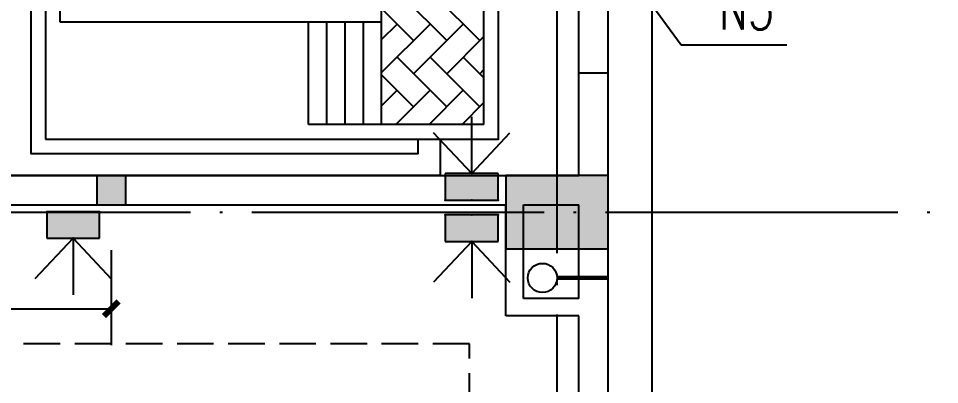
# Model space of a CAD drawing. Extents: x -93062 to 326984, y -142534 to 91021.
# Drawn here: x -14020 to -7717, y 59193 to 61697 of the extents above; entities that cross this region are included whole.
import ezdxf

# ---------------------------------------------------------------- set-up
doc = ezdxf.new("R2010")
doc.units = 0
doc.header["$LTSCALE"] = 1000
doc.header["$MEASUREMENT"] = 0
doc.linetypes.add('DASH', pattern=[0.35, 0.25, -0.1])
doc.linetypes.add('DOTE', pattern=[2.42, 2, -0.2, 0.02, -0.2])
doc.layers.get('0').update_dxf_attribs({"color": 8})
doc.layers.get('Defpoints').update_dxf_attribs({"color": 8})
for name, color, linetype in [('-人员定位', 6, 'Continuous'), ('COLUMN', 8, 'Continuous'), ('DOTE', 8, 'DOTE'), ('EQUIPMENT', 8, 'Continuous'), ('GROUND', 8, 'Continuous'), ('HOLE', 8, 'Continuous'), ('PUB_DIM', 8, 'Continuous'), ('PUB_HATCH', 8, 'Continuous'), ('PUB_TEXT', 8, 'Continuous'), ('WALL', 8, 'Continuous')]:
    doc.layers.add(name, color=color, linetype=linetype)
doc.styles.add('_TCH_DIM', font='SIMPLEX', dxfattribs={"bigfont": 'GBCBIG'})
doc.styles.add('_TCH_DIM_T3', font='SIMPLEX', dxfattribs={"width": 0.705882, "bigfont": 'GBCBIG'})
doc.dimstyles.new('_TCH_ARCH&&100', dxfattribs={"dimtxt": 297.5, "dimasz": 100, "dimexe": 250, "dimexo": 300, "dimgap": 126.25, "dimtad": 1, "dimdec": 0, "dimzin": 0, "dimdsep": 46, "dimtxsty": '_TCH_DIM_T3', "dimblk": 'ARCHTICK', "dimcen": 0.09, "dimazin": 2, "dimtfac": 1, "dimtdec": 0, "dimtix": 1, "dimtmove": 2, "dimatfit": 3, "dimfxl": 1, "dimtolj": 1, "dimtzin": 0, "dimarcsym": 0})

# ---------------------------------------------------------------- blocks, each defined once
blk = doc.blocks.new('_FZH')
blk.add_lwpolyline([(-0.5, -0.5), (0.5, -0.5), (0.5, 0.5), (-0.5, 0.5)], close=True)
at = {"layer": 'PUB_HATCH'}
blk.add_solid([(-0.5, -0.5), (0.5, -0.5), (-0.5, 0.5), (0.5, 0.5)], dxfattribs=at)
blk = doc.blocks.new('A$C78DD753C')
at = {"layer": 'COLUMN', "xscale": 699.9999999997672, "yscale": 499.9999999998399, "zscale": 499.9999999998399, "rotation": 3.811489492195883e-11}
blk.add_blockref('_FZH', (23100, -21000), dxfattribs=at)
blk = doc.blocks.new('A$C42A87479')
at = {"layer": 'EQUIPMENT', "color": 251, "linetype": 'DASH'}
for points in [[(22500, -46800), (22500, -35850), (25154, -35850), (25154, -35462.5), (24944, -35386.1), (25364, -35312), (25154, -35237.5), (25154, -34950), (22500, -34950), (22500, -28650), (23250, -28650), (23250, -27950), (22500, -27950), (22500, -21900), (17200, -21900), (17200, -45901.9)], [(22500, -21900), (17200, -21900.1)]]:
    blk.add_lwpolyline(points, dxfattribs=at)
blk = doc.blocks.new('A$C057769C0')
at = {"layer": 'EQUIPMENT', "linetype": 'Continuous'}
for p, q in [((6950, 1299.5), (6950, 9599.5)), ((9150, 599.5), (9150, 9599.5)), ((9850, 599.5), (9850, 9599.5)), ((9255.5, 1512.1), (9594.9, 1172.7)), ((9481.7, 1512.1), (9821.1, 1172.7)), ((9150, 1391.3), (9368.6, 1172.7)), ((9150, 1299.5), (6950, 1299.5)), ((8650, 599.5), (8650, 1299.5)), ((8775, 599.5), (8775, 1299.5)), ((8900, 599.5), (8900, 1299.5)), ((9025, 599.5), (9025, 1299.5)), ((9150, 1180.4), (9255.5, 1285.9)), ((9150, 954.1), (9481.7, 1285.9)), ((9368.6, 946.5), (9708, 1285.9)), ((9594.9, 946.5), (9850, 1201.6)), ((9255.5, 1059.6), (9594.9, 720.2)), ((9481.7, 1059.6), (9821.1, 720.2)), ((9708, 1059.6), (9850, 917.6)), ((9821.1, 946.5), (9850, 975.3)), ((9150, 938.8), (9368.6, 720.2)), ((9150, 727.9), (9255.5, 833.3)), ((9247.9, 599.5), (9481.7, 833.3)), ((9474.2, 599.5), (9708, 833.3)), ((9700.5, 599.5), (9850, 749)), ((9850, 599.5), (8650, 599.5)), ((9255.5, 607), (9263, 599.5)), ((9481.7, 607), (9489.2, 599.5)), ((9708, 607), (9715.5, 599.5))]:
    blk.add_line(p, q, dxfattribs=at)
at = {"layer": 'EQUIPMENT', "ltscale": 0.5}
blk.add_lwpolyline([(6850, 500), (9950, 500), (9950, 15399.5), (6850, 15399.5), (6850, 500)], dxfattribs=at)
blk = doc.blocks.new('A$C2CBA13EF')
at = {"layer": 'GROUND'}
blk.add_circle((23000, 13050), 100, dxfattribs=at)
blk = doc.blocks.new('_ArchTick')
at = {"color": 0, "linetype": 'ByBlock', "const_width": 0.4}
blk.add_lwpolyline([(-0.5, -0.5), (0.5, 0.5)], dxfattribs=at)
blk = doc.blocks.new('*D946')
at = {"layer": 'Defpoints', "color": 0, "transparency": 16777216}
for p in [(-16684.3, 60411.1), (-13384.3, 60411.1), (-13384.3, 59711.5)]:
    blk.add_point(p, dxfattribs=at)
at = {"layer": 'PUB_DIM', "color": 0, "lineweight": -2, "transparency": 16777216}
for p, q in [((-16684.3, 60111.1), (-16684.3, 59461.5)), ((-13384.3, 60111.1), (-13384.3, 59461.5)), ((-16684.3, 59711.5), (-13384.3, 59711.5))]:
    blk.add_line(p, q, dxfattribs=at)
at = {"layer": 'PUB_DIM', "color": 0, "lineweight": -2, "transparency": 16777216, "xscale": 100, "yscale": 100, "zscale": 100, "rotation": 180}
blk.add_blockref('_ArchTick', (-16684.3, 59711.5), dxfattribs=at)
at = {"layer": 'PUB_DIM', "color": 0, "lineweight": -2, "transparency": 16777216, "xscale": 100, "yscale": 100, "zscale": 100}
blk.add_blockref('_ArchTick', (-13384.3, 59711.5), dxfattribs=at)
at = {"layer": 'PUB_DIM', "color": 0, "transparency": 16777216, "insert": (-15034.3, 59986.5), "char_height": 297.5, "attachment_point": 5, "style": '_TCH_DIM_T3'}
blk.add_mtext('\\A1;3300', dxfattribs=at)
blk = doc.blocks.new('定位基站')
at = {"layer": '-人员定位', "ltscale": 0.01}
h = blk.add_hatch(color=256, dxfattribs=at)
h.dxf.hatch_style = 1
h.paths.add_polyline_path([(406524, 477798), (406524, 477617.1), (406162.1, 477617.1), (406162.1, 477798)])
at = {"layer": '-人员定位', "color": 6}
for p, q in [((406343, 477798), (406343, 478186.1)), ((406343, 477798), (406082.2, 478076.6)), ((406343, 477798), (406603.9, 478076.6)), ((406343, 477995.5), (406343, 477995.5)), ((406162.1, 477798), (406524, 477798)), ((406162.1, 477617.1), (406162.1, 477798)), ((406524, 477798), (406524, 477617.1)), ((406524, 477617.1), (406162.1, 477617.1))]:
    blk.add_line(p, q, dxfattribs=at)
for p in [(406343, 477798), (406162.1, 477617.1), (406343, 477617.1), (406524, 477617.1)]:
    blk.add_point(p, dxfattribs=at)

msp = doc.modelspace()

# ---------------------------------------------------------------- hatches: boundary and pattern name
at = {"layer": 'PUB_HATCH'}
msp.add_hatch(color=256, dxfattribs=at).paths.add_polyline_path([(-13284.3, 60622.1), (-13484.3, 60622.1), (-13484.3, 60422.1), (-13284.3, 60422.1)])

# ---------------------------------------------------------------- linework, layer by layer
at = {"layer": 'COLUMN'}
for p, q in [((-13284.3, 60622.1), (-13484.3, 60622.1)), ((-13484.3, 60622.1), (-13484.3, 60422.1)), ((-13284.3, 60422.1), (-13284.3, 60622.1)), ((-13484.3, 60422.1), (-13284.3, 60422.1))]:
    msp.add_line(p, q, dxfattribs=at)
at = {"layer": 'DOTE'}
msp.add_line((-36622.7, 60372.1), (-7716.7, 60372.1), dxfattribs=at)
msp.add_lwpolyline([(-10334.3, 21372.1), (-10334.3, 83205.2)], dxfattribs=at)
at = {"layer": 'EQUIPMENT', "color": 251}
msp.add_lwpolyline([(-11284.3, 60872.1), (-11134.3, 60872.1), (-11134.3, 60622.1), (-14084.3, 60622.1), (-14084.3, 75871.6), (-18784.7, 75871.6), (-18784.7, 75222.1), (-20134.3, 75222.1), (-20134.3, 76172.1), (-19984.3, 76172.1), (-19984.3, 75372.1), (-18934.7, 75372.1), (-18934.7, 76172.1), (-18784.7, 76172.1), (-18784.7, 76021.6), (-11134.3, 76021.6), (-11134.3, 75771.6), (-11284.3, 75771.6), (-11284.3, 75871.6), (-13934.3, 75871.6), (-13934.3, 60772.1), (-11284.3, 60772.1), (-11284.3, 60872.1)], dxfattribs=at)
at = {"layer": 'GROUND'}
msp.add_lwpolyline([(-9684.3, 36172.1), (-9684.3, 81822.4)], dxfattribs=at)
at = {"layer": 'GROUND', "linetype": 'DASH', "const_width": 30}
msp.add_lwpolyline([(-9984.3, 59922.1), (-10334.3, 59922.1)], dxfattribs=at)
at = {"layer": 'HOLE'}
for p, q in [((-9964.3, 62172.1), (-9484.5, 61515)), ((-9484.5, 61515), (-8762, 61515)), ((-9984.3, 61322.1), (-10184.3, 61322.1))]:
    msp.add_line(p, q, dxfattribs=at)
at = {"layer": 'WALL'}
for p, q in [((-9984.3, 60522.1), (-9984.3, 75072.1)), ((-10184.3, 60622.1), (-10184.3, 75012.1)), ((-20334.3, 60622.1), (-10644.3, 60622.1)), ((-10644.3, 60622.1), (-10184.3, 60622.1)), ((-9984.3, 59722.1), (-9984.3, 60522.1)), ((-20394.3, 60422.1), (-10684.3, 60422.1)), ((-10684.3, 59662.1), (-10684.3, 60422.1)), ((-10564.3, 60422.1), (-10184.3, 60422.1)), ((-10564.3, 59782.1), (-10564.3, 60422.1)), ((-10184.3, 59782.1), (-10184.3, 60422.1)), ((-10184.3, 59782.1), (-10564.3, 59782.1)), ((-9984.3, 47522), (-9984.3, 59722.1)), ((-10184.3, 59662.1), (-10684.3, 59662.1)), ((-10184.3, 47582), (-10184.3, 59662.1))]:
    msp.add_line(p, q, dxfattribs=at)

# ---------------------------------------------------------------- block references
at = {"layer": '-人员定位', "xscale": -1}
msp.add_blockref('定位基站', (395425.1, -417162.1), dxfattribs=at)
at = {"layer": '-人员定位', "xscale": -1, "rotation": 180}
for p in [(-419988.6, 537992.1), (-417261.1, 537970.1)]:
    msp.add_blockref('定位基站', p, dxfattribs=at)
at = {"layer": 'COLUMN'}
msp.add_blockref('A$C78DD753C', (-33434.3, 81372.1), dxfattribs=at)
at = {"layer": 'EQUIPMENT'}
for name, p in [('A$C057769C0', (-20684.3, 60372.1)), ('A$C42A87479', (-33434.3, 81372.1))]:
    msp.add_blockref(name, p, dxfattribs=at)
at = {"layer": 'GROUND'}
msp.add_blockref('A$C2CBA13EF', (-33434.3, 46872.1), dxfattribs=at)

# ---------------------------------------------------------------- texts
at = {"layer": 'PUB_TEXT', "style": '_TCH_DIM', "width": 0.705882}
msp.add_text('N5', height=297.5, dxfattribs=at).set_placement((-9227, 61620))

# ---------------------------------------------------------------- dimensions: what is measured, and where the dimension line sits
at = {"layer": 'PUB_DIM'}
dim = msp.add_aligned_dim(p1=(-16684.3, 60411.1), p2=(-13384.3, 60411.1), distance=-699.6, dimstyle='_TCH_ARCH&&100', dxfattribs=at)
dim.commit()
dim.dimension.update_dxf_attribs({"geometry": '*D946', "text_midpoint": (-15034.3, 59986.5)})

doc.saveas('drawing.dxf')
